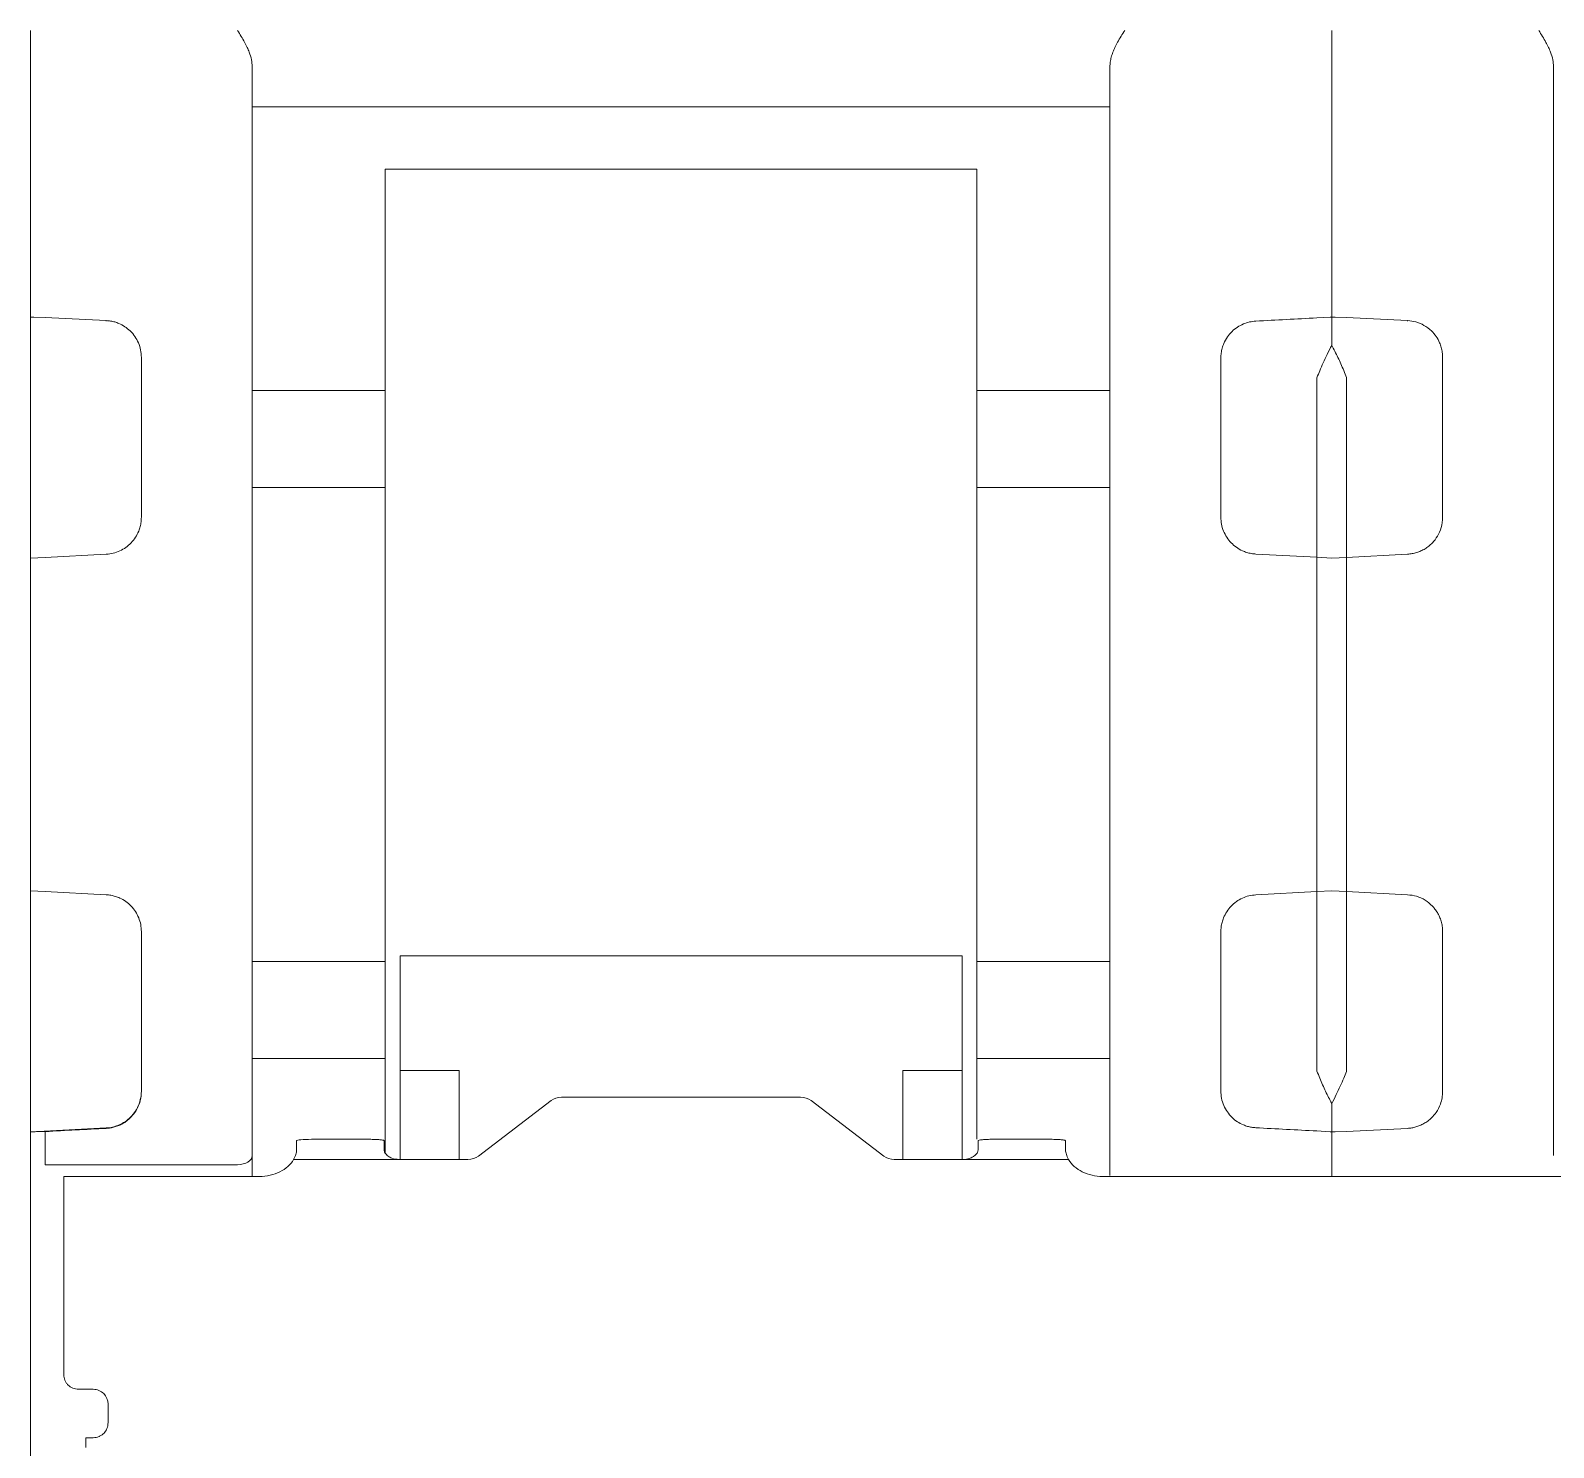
# Model space of a CAD drawing. Header units: millimetres. Extents: x 1359 to 3577, y 1336 to 3557.
# Drawn here: x 1676.47 to 1697.07, y 2945.63 to 2964.79 of the extents above; entities that cross this region are included whole.
import ezdxf

# ---------------------------------------------------------------- set-up
doc = ezdxf.new("R2010")
doc.units = ezdxf.units.MM
doc.layers.add('000-PI-Oprema', color=30, linetype='Continuous', lineweight=5)

msp = doc.modelspace()

# ---------------------------------------------------------------- linework, layer by layer
at = {"layer": '000-PI-Oprema', "color": 0, "lineweight": 0}
for p, q in [((1694.071, 2964.789), (1694.071, 2963.547)), ((1679.471, 2963.758), (1691.071, 2963.758)), ((1694.071, 2963.547), (1694.071, 2960.914)), ((1681.271, 2962.912), (1689.271, 2962.912)), ((1676.517, 2960.913), (1676.489, 2960.914)), ((1676.671, 2960.908), (1676.517, 2960.913)), ((1677.497, 2960.867), (1676.671, 2960.91)), ((1676.671, 2960.908), (1676.671, 2960.91)), ((1677.497, 2960.861), (1677.497, 2960.867)), ((1693.871, 2960.903), (1694.052, 2960.912)), ((1694.117, 2960.913), (1694.089, 2960.914)), ((1694.271, 2960.908), (1694.117, 2960.913)), ((1695.097, 2960.867), (1694.271, 2960.91)), ((1695.097, 2960.867), (1695.097, 2960.861)), ((1676.471, 2957.654), (1676.471, 2960.531)), ((1693.871, 2960.094), (1693.871, 2957.667)), ((1694.271, 2957.665), (1694.271, 2960.096)), ((1679.471, 2959.923), (1681.271, 2959.923)), ((1691.071, 2959.923), (1689.271, 2959.923)), ((1679.471, 2958.612), (1681.271, 2958.612)), ((1689.271, 2958.612), (1691.071, 2958.612)), ((1676.471, 2957.654), (1676.671, 2957.665)), ((1676.671, 2957.665), (1677.497, 2957.708)), ((1693.871, 2957.667), (1693.045, 2957.71)), ((1693.871, 2957.667), (1694.071, 2957.656)), ((1694.271, 2957.665), (1694.071, 2957.654)), ((1695.097, 2957.708), (1694.271, 2957.665)), ((1676.671, 2953.148), (1676.471, 2953.158)), ((1676.471, 2952.106), (1676.471, 2953.158)), ((1677.497, 2953.104), (1676.671, 2953.148)), ((1693.045, 2953.103), (1693.871, 2953.146)), ((1694.071, 2953.156), (1693.871, 2953.146)), ((1693.871, 2953.146), (1693.871, 2950.718)), ((1694.071, 2953.158), (1694.271, 2953.148)), ((1694.271, 2953.148), (1695.097, 2953.104)), ((1694.271, 2950.716), (1694.271, 2953.148)), ((1679.471, 2952.2), (1681.271, 2952.2)), ((1681.471, 2952.277), (1681.471, 2950.726)), ((1689.071, 2952.277), (1681.471, 2952.277)), ((1689.071, 2950.726), (1689.071, 2952.277)), ((1691.071, 2952.2), (1689.271, 2952.2)), ((1681.271, 2950.89), (1679.471, 2950.89)), ((1681.271, 2949.606), (1681.271, 2950.89)), ((1689.271, 2949.799), (1689.271, 2950.89)), ((1689.271, 2950.89), (1691.071, 2950.89)), ((1682.271, 2950.726), (1681.471, 2950.726)), ((1681.471, 2949.524), (1681.471, 2950.726)), ((1682.271, 2949.524), (1682.271, 2950.726)), ((1689.071, 2950.726), (1688.271, 2950.726)), ((1688.271, 2949.524), (1688.271, 2950.726)), ((1689.071, 2950.726), (1689.071, 2949.524)), ((1683.654, 2950.367), (1686.888, 2950.367)), ((1682.53, 2949.569), (1683.513, 2950.322)), ((1687.03, 2950.322), (1688.013, 2949.569)), ((1676.489, 2949.898), (1677.497, 2949.951)), ((1677.497, 2949.945), (1677.497, 2949.951)), ((1694.271, 2949.902), (1695.097, 2949.945)), ((1676.671, 2949.902), (1676.671, 2949.904)), ((1680.071, 2949.701), (1680.071, 2949.779)), ((1681.054, 2949.797), (1680.271, 2949.797)), ((1681.254, 2949.779), (1681.254, 2949.701)), ((1689.288, 2949.779), (1689.288, 2949.701)), ((1690.272, 2949.797), (1689.488, 2949.797)), ((1690.472, 2949.779), (1690.472, 2949.701)), ((1691.071, 2949.306), (1691.071, 2949.729)), ((1694.052, 2949.9), (1693.871, 2949.91)), ((1694.071, 2949.899), (1694.071, 2949.294)), ((1694.117, 2949.899), (1694.271, 2949.904)), ((1694.271, 2949.904), (1694.271, 2949.902)), ((1679.471, 2949.577), (1679.471, 2949.294)), ((1681.454, 2949.524), (1680.029, 2949.524)), ((1681.454, 2949.524), (1682.388, 2949.524)), ((1688.154, 2949.524), (1689.088, 2949.524)), ((1690.513, 2949.524), (1689.088, 2949.524)), ((1679.271, 2949.454), (1676.671, 2949.454)), ((1676.921, 2948.682), (1676.921, 2949.294)), ((1676.921, 2949.294), (1679.571, 2949.294)), ((1690.972, 2949.294), (1697.171, 2949.294)), ((1676.921, 2948.025), (1676.921, 2946.616)), ((1677.321, 2946.417), (1677.121, 2946.417)), ((1677.521, 2945.968), (1677.521, 2946.217)), ((1676.471, 2945.706), (1676.471, 2946.023)), ((1676.471, 2944.432), (1676.471, 2945.706)), ((1677.221, 2945.763), (1677.321, 2945.763)), ((1677.221, 2945.719), (1677.221, 2945.763)), ((1677.221, 2945.719), (1677.221, 2945.63))]:
    msp.add_line(p, q, dxfattribs=at)
at = {"layer": '000-PI-Oprema', "color": 0, "lineweight": 0, "flags": 128}
msp.add_lwpolyline([(1679.471, 2949.577), (1679.467, 2949.553), (1679.456, 2949.53), (1679.438, 2949.509), (1679.413, 2949.49), (1679.382, 2949.475), (1679.348, 2949.464), (1679.31, 2949.457), (1679.271, 2949.454)], dxfattribs=at)
at = {"layer": '000-PI-Oprema', "color": 0, "lineweight": 0}
for points, knots in [([(1676.471, 2963.547), (1676.471, 2963.561), (1676.471, 2963.587), (1676.471, 2963.634), (1676.471, 2963.687), (1676.471, 2963.767), (1676.471, 2963.882), (1676.471, 2964.042), (1676.471, 2964.218), (1676.471, 2964.405), (1676.471, 2964.596), (1676.471, 2964.725), (1676.471, 2964.789)], [0, 0, 0, 0, 0.061391, 0.122427, 0.18342, 0.24468, 0.372209, 0.500076, 0.627605, 0.755472, 0.877481, 1, 1, 1, 1]), ([(1679.271, 2964.789), (1679.305, 2964.736), (1679.352, 2964.662), (1679.403, 2964.563), (1679.437, 2964.485), (1679.464, 2964.398), (1679.469, 2964.331), (1679.471, 2964.299)], [0, 0, 0, 0, 0.350015, 0.493309, 0.624855, 0.821183, 1, 1, 1, 1]), ([(1691.071, 2964.299), (1691.072, 2964.32), (1691.074, 2964.364), (1691.089, 2964.43), (1691.11, 2964.496), (1691.14, 2964.563), (1691.191, 2964.662), (1691.238, 2964.737), (1691.271, 2964.789)], [0, 0, 0, 0, 0.117446, 0.242847, 0.378002, 0.506391, 0.652474, 1, 1, 1, 1]), ([(1696.871, 2964.789), (1696.905, 2964.736), (1696.952, 2964.662), (1697.003, 2964.562), (1697.037, 2964.485), (1697.064, 2964.398), (1697.069, 2964.331), (1697.071, 2964.299)], [0, 0, 0, 0, 0.350596, 0.493868, 0.625405, 0.821427, 1, 1, 1, 1]), ([(1679.471, 2964.145), (1679.471, 2964.105), (1679.471, 2964.024), (1679.471, 2963.893), (1679.471, 2963.753), (1679.471, 2963.606), (1679.471, 2963.45), (1679.471, 2963.285), (1679.471, 2963.113), (1679.471, 2962.872), (1679.471, 2962.553), (1679.471, 2962.142), (1679.471, 2961.705), (1679.471, 2961.392), (1679.471, 2961.235)], [0, 0, 0, 0, 0.062736, 0.125281, 0.187695, 0.250043, 0.312387, 0.374792, 0.437318, 0.500031, 0.625212, 0.749931, 0.874692, 1, 1, 1, 1]), ([(1691.071, 2964.145), (1691.071, 2964.155), (1691.071, 2964.174), (1691.071, 2964.21), (1691.071, 2964.252), (1691.071, 2964.283), (1691.071, 2964.299)], [0, 0, 0, 0, 0.251193, 0.5, 0.748807, 1, 1, 1, 1]), ([(1691.071, 2961.083), (1691.071, 2961.167), (1691.071, 2961.333), (1691.071, 2961.575), (1691.071, 2961.81), (1691.071, 2962.037), (1691.071, 2962.257), (1691.071, 2962.47), (1691.071, 2962.676), (1691.071, 2962.94), (1691.071, 2963.249), (1691.071, 2963.585), (1691.071, 2963.889), (1691.071, 2964.06), (1691.071, 2964.145)], [0, 0, 0, 0, 0.062754, 0.125301, 0.187708, 0.250043, 0.312375, 0.374772, 0.437302, 0.500033, 0.625237, 0.749935, 0.874674, 1, 1, 1, 1]), ([(1697.071, 2964.299), (1697.071, 2964.283), (1697.071, 2964.252), (1697.071, 2964.21), (1697.071, 2964.174), (1697.071, 2964.155), (1697.071, 2964.145)], [0, 0, 0, 0, 0.251193, 0.5, 0.748807, 1, 1, 1, 1]), ([(1697.071, 2964.145), (1697.071, 2964.105), (1697.071, 2964.024), (1697.071, 2963.893), (1697.071, 2963.753), (1697.071, 2963.606), (1697.071, 2963.45), (1697.071, 2963.285), (1697.071, 2963.113), (1697.071, 2962.872), (1697.071, 2962.553), (1697.071, 2962.142), (1697.071, 2961.705), (1697.071, 2961.392), (1697.071, 2961.235)], [0, 0, 0, 0, 0.062736, 0.125281, 0.187695, 0.250043, 0.312387, 0.374792, 0.437318, 0.500031, 0.625212, 0.749931, 0.874692, 1, 1, 1, 1]), ([(1676.471, 2960.914), (1676.471, 2960.985), (1676.471, 2961.128), (1676.471, 2961.334), (1676.471, 2961.535), (1676.471, 2961.73), (1676.471, 2961.918), (1676.471, 2962.101), (1676.471, 2962.277), (1676.471, 2962.504), (1676.471, 2962.77), (1676.471, 2963.06), (1676.471, 2963.323), (1676.471, 2963.472), (1676.471, 2963.547)], [0, 0, 0, 0, 0.062728, 0.125271, 0.18769, 0.250045, 0.312396, 0.374804, 0.437328, 0.500029, 0.625194, 0.749922, 0.874696, 1, 1, 1, 1]), ([(1681.271, 2962.912), (1681.271, 2962.871), (1681.271, 2962.788), (1681.271, 2962.67), (1681.271, 2962.557), (1681.271, 2962.414), (1681.271, 2962.249), (1681.271, 2962.141), (1681.271, 2962.088)], [0, 0, 0, 0, 0.125424, 0.250193, 0.374902, 0.500146, 0.749703, 1, 1, 1, 1]), ([(1689.271, 2962.088), (1689.271, 2962.114), (1689.271, 2962.166), (1689.271, 2962.254), (1689.271, 2962.348), (1689.271, 2962.483), (1689.271, 2962.667), (1689.271, 2962.83), (1689.271, 2962.912)], [0, 0, 0, 0, 0.125424, 0.250193, 0.374902, 0.500146, 0.749703, 1, 1, 1, 1]), ([(1689.271, 2959.923), (1689.271, 2959.994), (1689.271, 2960.136), (1689.271, 2960.342), (1689.271, 2960.543), (1689.271, 2960.739), (1689.271, 2960.929), (1689.271, 2961.175), (1689.271, 2961.467), (1689.271, 2961.794), (1689.271, 2961.99), (1689.271, 2962.088)], [0, 0, 0, 0, 0.083508, 0.166833, 0.25006, 0.333277, 0.416572, 0.500032, 0.666688, 0.83311, 1, 1, 1, 1]), ([(1679.471, 2961.235), (1679.471, 2961.171), (1679.471, 2961.044), (1679.471, 2960.845), (1679.471, 2960.643), (1679.471, 2960.435), (1679.471, 2960.223), (1679.471, 2960.006), (1679.471, 2959.784), (1679.471, 2959.633), (1679.471, 2959.558)], [0, 0, 0, 0, 0.12575, 0.250858, 0.375537, 0.5, 0.624463, 0.749142, 0.87425, 1, 1, 1, 1]), ([(1691.071, 2959.69), (1691.071, 2959.761), (1691.071, 2959.903), (1691.071, 2960.111), (1691.071, 2960.315), (1691.071, 2960.514), (1691.071, 2960.709), (1691.071, 2960.899), (1691.071, 2961.022), (1691.071, 2961.083)], [0, 0, 0, 0, 0.143512, 0.28637, 0.428834, 0.571166, 0.71363, 0.856488, 1, 1, 1, 1]), ([(1697.071, 2961.235), (1697.071, 2961.171), (1697.071, 2961.044), (1697.071, 2960.845), (1697.071, 2960.643), (1697.071, 2960.435), (1697.071, 2960.223), (1697.071, 2960.006), (1697.071, 2959.784), (1697.071, 2959.633), (1697.071, 2959.558)], [0, 0, 0, 0, 0.12575, 0.250858, 0.375537, 0.5, 0.624463, 0.749142, 0.87425, 1, 1, 1, 1]), ([(1677.497, 2960.867), (1677.517, 2960.865), (1677.556, 2960.862), (1677.612, 2960.849), (1677.678, 2960.825), (1677.75, 2960.786), (1677.824, 2960.727), (1677.887, 2960.653), (1677.934, 2960.566), (1677.965, 2960.47), (1677.969, 2960.403), (1677.971, 2960.369)], [0, 0, 0, 0, 0.071618, 0.143308, 0.216363, 0.334035, 0.455285, 0.587191, 0.721903, 0.860899, 1, 1, 1, 1]), ([(1692.571, 2960.36), (1692.572, 2960.383), (1692.574, 2960.428), (1692.588, 2960.494), (1692.614, 2960.568), (1692.657, 2960.646), (1692.719, 2960.72), (1692.793, 2960.779), (1692.874, 2960.822), (1692.958, 2960.851), (1693.016, 2960.857), (1693.045, 2960.86)], [0, 0, 0, 0, 0.093221, 0.185813, 0.279137, 0.41434, 0.546905, 0.668022, 0.785627, 0.893606, 1, 1, 1, 1]), ([(1695.571, 2960.369), (1695.57, 2960.392), (1695.569, 2960.437), (1695.554, 2960.503), (1695.529, 2960.576), (1695.486, 2960.653), (1695.417, 2960.735), (1695.325, 2960.804), (1695.213, 2960.853), (1695.135, 2960.863), (1695.097, 2960.867)], [0, 0, 0, 0, 0.092601, 0.18543, 0.278489, 0.413813, 0.545287, 0.709927, 0.860804, 1, 1, 1, 1]), ([(1693.871, 2960.094), (1693.884, 2960.126), (1693.911, 2960.195), (1693.957, 2960.301), (1694.011, 2960.417), (1694.05, 2960.491), (1694.071, 2960.53)], [0, 0, 0, 0, 0.193415, 0.424448, 0.693252, 1, 1, 1, 1]), ([(1694.271, 2960.096), (1694.259, 2960.128), (1694.234, 2960.191), (1694.195, 2960.282), (1694.155, 2960.369), (1694.113, 2960.453), (1694.085, 2960.505), (1694.071, 2960.531)], [0, 0, 0, 0, 0.194202, 0.390464, 0.589612, 0.792498, 1, 1, 1, 1]), ([(1681.271, 2959.923), (1681.271, 2959.874), (1681.271, 2959.776), (1681.271, 2959.56), (1681.271, 2959.321), (1681.271, 2959.076), (1681.271, 2958.856), (1681.271, 2958.691), (1681.271, 2958.635), (1681.271, 2958.612)], [0, 0, 0, 0, 0.150243, 0.300485, 0.450729, 0.600973, 0.751216, 0.901461, 1, 1, 1, 1]), ([(1689.271, 2959.923), (1689.271, 2959.874), (1689.271, 2959.776), (1689.271, 2959.56), (1689.271, 2959.321), (1689.271, 2959.076), (1689.271, 2958.856), (1689.271, 2958.691), (1689.271, 2958.635), (1689.271, 2958.612)], [0, 0, 0, 0, 0.150243, 0.300485, 0.450729, 0.600973, 0.751216, 0.901461, 1, 1, 1, 1]), ([(1677.971, 2958.207), (1677.971, 2958.327), (1677.971, 2958.566), (1677.971, 2958.921), (1677.971, 2959.274), (1677.971, 2959.506), (1677.971, 2959.622)], [0, 0, 0, 0, 0.2501, 0.5, 0.7499, 1, 1, 1, 1]), ([(1691.071, 2951.123), (1691.071, 2951.237), (1691.071, 2951.465), (1691.071, 2951.81), (1691.071, 2952.158), (1691.071, 2952.508), (1691.071, 2952.862), (1691.071, 2953.459), (1691.071, 2954.306), (1691.071, 2955.406), (1691.071, 2956.506), (1691.071, 2957.473), (1691.071, 2958.305), (1691.071, 2959.005), (1691.071, 2959.461), (1691.071, 2959.69)], [0, 0, 0, 0, 0.041431, 0.082793, 0.124119, 0.165441, 0.206793, 0.248207, 0.374079, 0.500012, 0.625883, 0.751817, 0.834548, 0.917188, 1, 1, 1, 1]), ([(1679.471, 2959.558), (1679.471, 2959.447), (1679.471, 2959.225), (1679.471, 2958.89), (1679.471, 2958.552), (1679.471, 2958.212), (1679.471, 2957.87), (1679.471, 2957.291), (1679.471, 2956.471), (1679.471, 2955.406), (1679.471, 2954.342), (1679.471, 2953.406), (1679.471, 2952.6), (1679.471, 2951.921), (1679.471, 2951.477), (1679.471, 2951.255)], [0, 0, 0, 0, 0.041447, 0.082829, 0.124176, 0.16552, 0.206891, 0.248321, 0.374134, 0.500011, 0.625824, 0.751702, 0.834467, 0.91715, 1, 1, 1, 1]), ([(1697.071, 2959.558), (1697.071, 2959.447), (1697.071, 2959.225), (1697.071, 2958.89), (1697.071, 2958.552), (1697.071, 2958.212), (1697.071, 2957.87), (1697.071, 2957.291), (1697.071, 2956.471), (1697.071, 2955.406), (1697.071, 2954.342), (1697.071, 2953.406), (1697.071, 2952.6), (1697.071, 2951.921), (1697.071, 2951.477), (1697.071, 2951.255)], [0, 0, 0, 0, 0.041447, 0.082829, 0.124176, 0.16552, 0.206891, 0.248321, 0.374134, 0.500011, 0.625824, 0.751702, 0.834467, 0.91715, 1, 1, 1, 1]), ([(1681.271, 2958.612), (1681.271, 2958.529), (1681.271, 2958.362), (1681.271, 2958.107), (1681.271, 2957.85), (1681.271, 2957.59), (1681.271, 2957.327), (1681.271, 2956.88), (1681.271, 2956.24), (1681.271, 2955.406), (1681.271, 2954.573), (1681.271, 2953.844), (1681.271, 2953.222), (1681.271, 2952.703), (1681.271, 2952.368), (1681.271, 2952.2)], [0, 0, 0, 0, 0.041319, 0.082538, 0.123706, 0.164869, 0.206076, 0.247373, 0.373654, 0.500018, 0.626299, 0.752662, 0.835118, 0.917437, 1, 1, 1, 1]), ([(1689.271, 2958.612), (1689.271, 2957.605), (1689.271, 2956.506), (1689.271, 2954.307), (1689.271, 2953.208), (1689.271, 2952.2)], [0, 0, 0, 0, 0.5, 0.5, 1, 1, 1, 1]), ([(1677.971, 2958.207), (1677.971, 2958.186), (1677.969, 2958.144), (1677.956, 2958.081), (1677.933, 2958.01), (1677.894, 2957.935), (1677.835, 2957.86), (1677.763, 2957.797), (1677.681, 2957.75), (1677.591, 2957.718), (1677.529, 2957.711), (1677.497, 2957.708)], [0, 0, 0, 0, 0.085507, 0.170147, 0.255273, 0.381189, 0.506725, 0.630753, 0.754527, 0.877113, 1, 1, 1, 1]), ([(1693.045, 2957.71), (1693.024, 2957.712), (1692.982, 2957.715), (1692.921, 2957.731), (1692.853, 2957.757), (1692.78, 2957.799), (1692.708, 2957.862), (1692.649, 2957.936), (1692.605, 2958.021), (1692.576, 2958.113), (1692.573, 2958.177), (1692.571, 2958.209)], [0, 0, 0, 0, 0.082209, 0.16366, 0.245689, 0.369303, 0.493372, 0.618767, 0.744744, 0.872104, 1, 1, 1, 1]), ([(1695.097, 2957.708), (1695.118, 2957.71), (1695.159, 2957.714), (1695.22, 2957.729), (1695.278, 2957.751), (1695.334, 2957.781), (1695.386, 2957.817), (1695.445, 2957.872), (1695.507, 2957.953), (1695.56, 2958.07), (1695.567, 2958.16), (1695.571, 2958.207)], [0, 0, 0, 0, 0.080411, 0.161533, 0.243405, 0.326066, 0.409552, 0.493901, 0.642123, 0.810797, 1, 1, 1, 1]), ([(1676.471, 2953.158), (1676.471, 2953.264), (1676.471, 2953.477), (1676.471, 2953.796), (1676.471, 2954.117), (1676.471, 2954.438), (1676.471, 2954.76), (1676.471, 2955.083), (1676.471, 2955.487), (1676.471, 2955.972), (1676.471, 2956.535), (1676.471, 2957.097), (1676.471, 2957.468), (1676.471, 2957.654)], [0, 0, 0, 0, 0.071572, 0.143012, 0.214372, 0.285701, 0.357051, 0.428472, 0.500015, 0.625079, 0.749917, 0.8748, 1, 1, 1, 1]), ([(1693.871, 2957.667), (1693.871, 2957.56), (1693.871, 2957.346), (1693.871, 2957.024), (1693.871, 2956.702), (1693.871, 2956.379), (1693.871, 2956.055), (1693.871, 2955.731), (1693.871, 2955.325), (1693.871, 2954.838), (1693.871, 2954.272), (1693.871, 2953.707), (1693.871, 2953.333), (1693.871, 2953.146)], [0, 0, 0, 0, 0.071556, 0.142997, 0.214365, 0.285706, 0.357065, 0.428486, 0.500013, 0.625062, 0.749916, 0.874816, 1, 1, 1, 1]), ([(1677.497, 2953.104), (1677.518, 2953.103), (1677.56, 2953.099), (1677.621, 2953.083), (1677.69, 2953.057), (1677.763, 2953.015), (1677.835, 2952.953), (1677.894, 2952.878), (1677.938, 2952.793), (1677.966, 2952.701), (1677.97, 2952.637), (1677.971, 2952.605)], [0, 0, 0, 0, 0.082205, 0.163652, 0.245679, 0.369354, 0.493482, 0.618917, 0.744935, 0.872201, 1, 1, 1, 1]), ([(1692.571, 2952.603), (1692.572, 2952.625), (1692.574, 2952.667), (1692.586, 2952.73), (1692.61, 2952.801), (1692.649, 2952.876), (1692.708, 2952.951), (1692.78, 2953.013), (1692.862, 2953.06), (1692.951, 2953.093), (1693.014, 2953.099), (1693.045, 2953.103)], [0, 0, 0, 0, 0.085573, 0.170275, 0.255463, 0.381339, 0.506835, 0.630803, 0.754517, 0.877108, 1, 1, 1, 1]), ([(1695.571, 2952.605), (1695.57, 2952.629), (1695.568, 2952.677), (1695.553, 2952.745), (1695.531, 2952.806), (1695.502, 2952.861), (1695.469, 2952.909), (1695.417, 2952.97), (1695.337, 2953.035), (1695.221, 2953.089), (1695.139, 2953.099), (1695.097, 2953.104)], [0, 0, 0, 0, 0.097376, 0.189595, 0.276665, 0.358598, 0.435408, 0.507112, 0.674555, 0.83875, 1, 1, 1, 1]), ([(1677.971, 2951.19), (1677.971, 2951.306), (1677.971, 2951.539), (1677.971, 2951.892), (1677.971, 2952.247), (1677.971, 2952.486), (1677.971, 2952.605)], [0, 0, 0, 0, 0.2501, 0.5, 0.7499, 1, 1, 1, 1]), ([(1681.271, 2952.2), (1681.271, 2952.178), (1681.271, 2952.122), (1681.271, 2951.957), (1681.271, 2951.737), (1681.271, 2951.492), (1681.271, 2951.252), (1681.271, 2951.036), (1681.271, 2950.939), (1681.271, 2950.89)], [0, 0, 0, 0, 0.098539, 0.248784, 0.399027, 0.54927, 0.699515, 0.849757, 1, 1, 1, 1]), ([(1689.271, 2952.2), (1689.271, 2952.178), (1689.271, 2952.122), (1689.271, 2951.957), (1689.271, 2951.737), (1689.271, 2951.492), (1689.271, 2951.252), (1689.271, 2951.036), (1689.271, 2950.939), (1689.271, 2950.89)], [0, 0, 0, 0, 0.098539, 0.248784, 0.399027, 0.54927, 0.699515, 0.849757, 1, 1, 1, 1]), ([(1676.471, 2950.281), (1676.471, 2950.281), (1676.471, 2950.608), (1676.471, 2950.991), (1676.471, 2951.48), (1676.471, 2951.834), (1676.471, 2952.063), (1676.471, 2952.092), (1676.471, 2952.106)], [0, 0, 0, 0, 0.008736, 0.206989, 0.405242, 0.603494, 0.801747, 1, 1, 1, 1]), ([(1677.971, 2950.443), (1677.971, 2950.504), (1677.971, 2950.625), (1677.971, 2950.811), (1677.971, 2950.999), (1677.971, 2951.126), (1677.971, 2951.19)], [0, 0, 0, 0, 0.25014, 0.5, 0.74986, 1, 1, 1, 1]), ([(1679.471, 2951.255), (1679.471, 2951.179), (1679.471, 2951.028), (1679.471, 2950.807), (1679.471, 2950.59), (1679.471, 2950.378), (1679.471, 2950.17), (1679.471, 2949.967), (1679.471, 2949.769), (1679.471, 2949.641), (1679.471, 2949.577)], [0, 0, 0, 0, 0.12575, 0.250858, 0.375537, 0.5, 0.624463, 0.749142, 0.87425, 1, 1, 1, 1]), ([(1697.071, 2951.255), (1697.071, 2951.179), (1697.071, 2951.028), (1697.071, 2950.807), (1697.071, 2950.59), (1697.071, 2950.378), (1697.071, 2950.17), (1697.071, 2949.967), (1697.071, 2949.769), (1697.071, 2949.641), (1697.071, 2949.577)], [0, 0, 0, 0, 0.12575, 0.250858, 0.375537, 0.5, 0.624463, 0.749142, 0.87425, 1, 1, 1, 1]), ([(1691.071, 2949.729), (1691.071, 2949.791), (1691.071, 2949.913), (1691.071, 2950.103), (1691.071, 2950.298), (1691.071, 2950.497), (1691.071, 2950.701), (1691.071, 2950.909), (1691.071, 2951.052), (1691.071, 2951.123)], [0, 0, 0, 0, 0.143512, 0.28637, 0.428834, 0.571166, 0.71363, 0.856488, 1, 1, 1, 1]), ([(1693.871, 2950.718), (1693.884, 2950.687), (1693.909, 2950.623), (1693.948, 2950.532), (1693.988, 2950.445), (1694.029, 2950.361), (1694.057, 2950.309), (1694.071, 2950.283)], [0, 0, 0, 0, 0.1942, 0.390457, 0.5896, 0.792488, 1, 1, 1, 1]), ([(1694.271, 2950.716), (1694.259, 2950.685), (1694.231, 2950.616), (1694.185, 2950.51), (1694.131, 2950.394), (1694.092, 2950.32), (1694.071, 2950.281)], [0, 0, 0, 0, 0.193384, 0.424408, 0.693222, 1, 1, 1, 1]), ([(1677.497, 2949.951), (1677.539, 2949.953), (1677.585, 2949.961), (1677.685, 2949.995), (1677.738, 2950.022), (1677.838, 2950.104), (1677.884, 2950.159), (1677.952, 2950.293), (1677.971, 2950.371), (1677.971, 2950.45)], [0, 0, 0, 0, 0.25, 0.25, 0.5, 0.5, 0.75, 0.75, 1, 1, 1, 1]), ([(1677.497, 2949.945), (1677.516, 2949.947), (1677.554, 2949.95), (1677.61, 2949.963), (1677.666, 2949.983), (1677.72, 2950.009), (1677.773, 2950.044), (1677.83, 2950.093), (1677.893, 2950.167), (1677.94, 2950.26), (1677.967, 2950.357), (1677.97, 2950.414), (1677.971, 2950.443)], [0, 0, 0, 0, 0.068374, 0.139377, 0.213319, 0.290477, 0.371094, 0.455382, 0.587277, 0.761474, 0.880592, 1, 1, 1, 1]), ([(1693.045, 2949.953), (1693.026, 2949.955), (1692.987, 2949.958), (1692.931, 2949.971), (1692.865, 2949.995), (1692.793, 2950.033), (1692.719, 2950.093), (1692.656, 2950.167), (1692.609, 2950.254), (1692.577, 2950.351), (1692.573, 2950.418), (1692.571, 2950.452)], [0, 0, 0, 0, 0.070996, 0.142095, 0.214573, 0.332083, 0.453298, 0.585758, 0.72107, 0.860537, 1, 1, 1, 1]), ([(1695.097, 2949.945), (1695.116, 2949.947), (1695.154, 2949.95), (1695.21, 2949.963), (1695.266, 2949.983), (1695.32, 2950.009), (1695.373, 2950.044), (1695.43, 2950.093), (1695.493, 2950.167), (1695.54, 2950.26), (1695.567, 2950.357), (1695.57, 2950.414), (1695.571, 2950.443)], [0, 0, 0, 0, 0.068374, 0.139376, 0.213318, 0.290476, 0.371092, 0.45538, 0.587276, 0.76147, 0.88059, 1, 1, 1, 1]), ([(1676.471, 2947.265), (1676.471, 2947.302), (1676.471, 2947.375), (1676.471, 2947.495), (1676.471, 2947.622), (1676.471, 2947.756), (1676.471, 2947.897), (1676.471, 2948.046), (1676.471, 2948.202), (1676.471, 2948.42), (1676.471, 2948.708), (1676.471, 2949.08), (1676.471, 2949.475), (1676.471, 2949.757), (1676.471, 2949.899)], [0, 0, 0, 0, 0.062728, 0.125271, 0.18769, 0.250045, 0.312396, 0.374804, 0.437328, 0.500029, 0.625194, 0.749922, 0.874696, 1, 1, 1, 1]), ([(1676.671, 2949.904), (1676.645, 2949.903), (1676.592, 2949.902), (1676.542, 2949.9), (1676.517, 2949.899)], [0, 0, 0, 0, 0.508632, 1, 1, 1, 1]), ([(1680.071, 2949.779), (1680.071, 2949.784), (1680.093, 2949.789), (1680.167, 2949.795), (1680.219, 2949.797), (1680.271, 2949.797)], [0, 0, 0, 0, 0.5, 0.5, 1, 1, 1, 1]), ([(1681.254, 2949.779), (1681.254, 2949.781), (1681.252, 2949.783), (1681.24, 2949.786), (1681.222, 2949.789), (1681.189, 2949.793), (1681.133, 2949.796), (1681.081, 2949.797), (1681.054, 2949.797)], [0, 0, 0, 0, 0.128148, 0.251094, 0.373747, 0.501054, 0.748354, 1, 1, 1, 1]), ([(1689.488, 2949.797), (1689.475, 2949.797), (1689.449, 2949.797), (1689.411, 2949.796), (1689.376, 2949.794), (1689.337, 2949.791), (1689.296, 2949.786), (1689.291, 2949.782), (1689.288, 2949.779)], [0, 0, 0, 0, 0.128148, 0.251094, 0.373747, 0.501054, 0.748354, 1, 1, 1, 1]), ([(1690.472, 2949.779), (1690.471, 2949.781), (1690.469, 2949.783), (1690.458, 2949.786), (1690.439, 2949.789), (1690.406, 2949.793), (1690.351, 2949.796), (1690.298, 2949.797), (1690.272, 2949.797)], [0, 0, 0, 0, 0.128148, 0.251094, 0.373747, 0.501054, 0.748354, 1, 1, 1, 1]), ([(1679.571, 2949.294), (1679.668, 2949.294), (1679.764, 2949.317), (1679.926, 2949.398), (1679.991, 2949.456), (1680.029, 2949.524)], [0, 0, 0, 0, 0.5, 0.5, 1, 1, 1, 1]), ([(1680.071, 2949.651), (1680.071, 2949.642), (1680.07, 2949.625), (1680.061, 2949.594), (1680.049, 2949.561), (1680.036, 2949.536), (1680.029, 2949.524)], [0, 0, 0, 0, 0.256458, 0.506841, 0.753776, 1, 1, 1, 1]), ([(1680.071, 2949.651), (1680.071, 2949.659), (1680.071, 2949.676), (1680.071, 2949.693), (1680.071, 2949.698), (1680.071, 2949.701)], [0, 0, 0, 0, 0.334189, 0.665811, 1, 1, 1, 1]), ([(1681.254, 2949.651), (1681.255, 2949.645), (1681.256, 2949.633), (1681.267, 2949.611), (1681.284, 2949.589), (1681.314, 2949.565), (1681.368, 2949.533), (1681.421, 2949.528), (1681.454, 2949.524)], [0, 0, 0, 0, 0.121269, 0.244591, 0.370821, 0.500756, 0.692101, 1, 1, 1, 1]), ([(1689.088, 2949.524), (1689.103, 2949.525), (1689.13, 2949.526), (1689.167, 2949.535), (1689.195, 2949.547), (1689.216, 2949.558), (1689.247, 2949.578), (1689.281, 2949.612), (1689.286, 2949.638), (1689.288, 2949.651)], [0, 0, 0, 0, 0.138294, 0.257669, 0.358107, 0.439606, 0.502183, 0.756685, 1, 1, 1, 1]), ([(1690.472, 2949.701), (1690.472, 2949.698), (1690.472, 2949.693), (1690.472, 2949.676), (1690.472, 2949.659), (1690.472, 2949.651)], [0, 0, 0, 0, 0.334189, 0.665811, 1, 1, 1, 1]), ([(1690.513, 2949.524), (1690.507, 2949.536), (1690.494, 2949.561), (1690.481, 2949.594), (1690.473, 2949.625), (1690.472, 2949.642), (1690.472, 2949.651)], [0, 0, 0, 0, 0.246224, 0.493159, 0.743542, 1, 1, 1, 1]), ([(1690.513, 2949.524), (1690.552, 2949.456), (1690.617, 2949.398), (1690.779, 2949.317), (1690.875, 2949.294), (1690.972, 2949.294)], [0, 0, 0, 0, 0.5, 0.5, 1, 1, 1, 1]), ([(1676.471, 2946.023), (1676.471, 2946.056), (1676.471, 2946.12), (1676.471, 2946.216), (1676.471, 2946.311), (1676.471, 2946.438), (1676.471, 2946.594), (1676.471, 2946.77), (1676.471, 2946.93), (1676.471, 2947.067), (1676.471, 2947.182), (1676.471, 2947.237), (1676.471, 2947.265)], [0, 0, 0, 0, 0.061391, 0.122427, 0.18342, 0.24468, 0.372209, 0.500076, 0.627605, 0.755472, 0.877481, 1, 1, 1, 1]), ([(1676.921, 2946.616), (1676.922, 2946.603), (1676.924, 2946.576), (1676.935, 2946.539), (1676.954, 2946.504), (1676.987, 2946.465), (1677.042, 2946.425), (1677.095, 2946.419), (1677.121, 2946.417)], [0, 0, 0, 0, 0.128148, 0.251094, 0.373747, 0.501054, 0.748354, 1, 1, 1, 1]), ([(1677.521, 2946.217), (1677.521, 2946.27), (1677.5, 2946.321), (1677.426, 2946.395), (1677.374, 2946.417), (1677.321, 2946.417)], [0, 0, 0, 0, 0.5, 0.5, 1, 1, 1, 1]), ([(1677.321, 2945.763), (1677.335, 2945.764), (1677.361, 2945.765), (1677.399, 2945.777), (1677.433, 2945.795), (1677.473, 2945.828), (1677.513, 2945.883), (1677.519, 2945.936), (1677.521, 2945.968)], [0, 0, 0, 0, 0.128148, 0.251094, 0.373747, 0.501054, 0.748354, 1, 1, 1, 1])]:
    msp.add_open_spline(points, degree=3, knots=knots, dxfattribs=at)
for points in [[(1679.471, 2964.145), (1679.471, 2964.181), (1679.471, 2964.234), (1679.471, 2964.299)], [(1681.271, 2959.923), (1681.271, 2960.778), (1681.271, 2961.518), (1681.271, 2962.088)], [(1676.489, 2960.914), (1676.483, 2960.914), (1676.477, 2960.914), (1676.471, 2960.914)], [(1676.471, 2960.914), (1676.471, 2960.898), (1676.471, 2960.762), (1676.471, 2960.531)], [(1693.045, 2960.86), (1693.32, 2960.874), (1693.596, 2960.888), (1693.871, 2960.903)], [(1694.052, 2960.912), (1694.058, 2960.912), (1694.065, 2960.912), (1694.071, 2960.912)], [(1694.071, 2960.914), (1694.077, 2960.914), (1694.083, 2960.914), (1694.089, 2960.914)], [(1694.071, 2960.53), (1694.071, 2960.76), (1694.071, 2960.897), (1694.071, 2960.912)], [(1677.971, 2960.369), (1677.971, 2960.128), (1677.971, 2959.878), (1677.971, 2959.622)], [(1692.571, 2959.757), (1692.571, 2959.963), (1692.571, 2960.164), (1692.571, 2960.36)], [(1695.571, 2960.369), (1695.571, 2960.128), (1695.571, 2959.878), (1695.571, 2959.622)], [(1692.571, 2958.209), (1692.571, 2958.734), (1692.571, 2959.251), (1692.571, 2959.757)], [(1695.571, 2959.622), (1695.571, 2959.159), (1695.571, 2958.686), (1695.571, 2958.207)], [(1694.271, 2957.665), (1694.271, 2956.174), (1694.271, 2954.638), (1694.271, 2953.148)], [(1692.571, 2951.056), (1692.571, 2951.562), (1692.571, 2952.079), (1692.571, 2952.603)], [(1695.571, 2952.605), (1695.571, 2952.126), (1695.571, 2951.654), (1695.571, 2951.19)], [(1695.571, 2951.19), (1695.571, 2950.934), (1695.571, 2950.685), (1695.571, 2950.443)], [(1692.571, 2950.452), (1692.571, 2950.648), (1692.571, 2950.85), (1692.571, 2951.056)], [(1683.513, 2950.322), (1683.55, 2950.35), (1683.602, 2950.367), (1683.654, 2950.367)], [(1686.888, 2950.367), (1686.941, 2950.367), (1686.993, 2950.35), (1687.03, 2950.322)], [(1676.471, 2950.281), (1676.471, 2950.051), (1676.471, 2949.914), (1676.471, 2949.899)], [(1694.071, 2949.901), (1694.071, 2949.916), (1694.071, 2950.052), (1694.071, 2950.283)], [(1677.497, 2949.945), (1677.222, 2949.931), (1676.947, 2949.917), (1676.671, 2949.902)], [(1693.871, 2949.91), (1693.596, 2949.924), (1693.32, 2949.938), (1693.045, 2949.953)], [(1676.471, 2949.899), (1676.477, 2949.898), (1676.483, 2949.898), (1676.489, 2949.898)], [(1676.517, 2949.899), (1676.507, 2949.899), (1676.498, 2949.898), (1676.489, 2949.898)], [(1676.671, 2949.902), (1676.671, 2949.748), (1676.671, 2949.599), (1676.671, 2949.454)], [(1694.071, 2949.901), (1694.065, 2949.9), (1694.058, 2949.9), (1694.052, 2949.9)], [(1694.089, 2949.898), (1694.083, 2949.898), (1694.077, 2949.899), (1694.071, 2949.899)], [(1694.117, 2949.899), (1694.107, 2949.899), (1694.098, 2949.898), (1694.089, 2949.898)], [(1681.254, 2949.651), (1681.254, 2949.678), (1681.254, 2949.696), (1681.254, 2949.701)], [(1682.388, 2949.524), (1682.441, 2949.524), (1682.493, 2949.541), (1682.53, 2949.569)], [(1688.013, 2949.569), (1688.05, 2949.541), (1688.102, 2949.524), (1688.154, 2949.524)], [(1689.288, 2949.701), (1689.288, 2949.696), (1689.288, 2949.678), (1689.288, 2949.651)], [(1676.921, 2948.682), (1676.921, 2948.501), (1676.921, 2948.259), (1676.921, 2948.025)]]:
    msp.add_open_spline(points, degree=3, dxfattribs=at)

doc.saveas('drawing.dxf')
